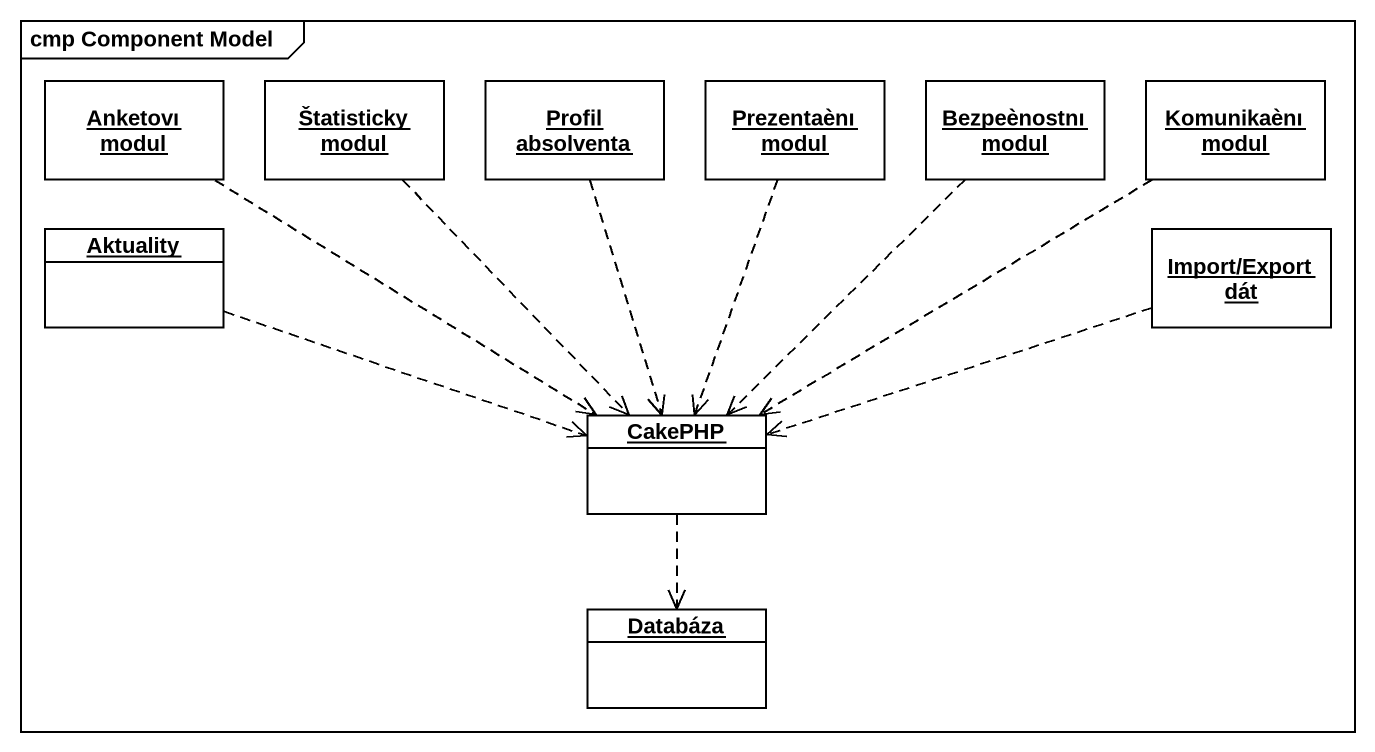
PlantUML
@startuml
mainframe cmp Component Model
hide circle
hide empty members
object "Anketovı modul" as Anketovı_modul
object "Štatisticky modul" as Štatisticky_modul
object "Profil absolventa" as Profil_absolventa
object "Prezentaènı modul" as Prezentaènı_modul
object "Bezpeènostnı modul" as Bezpeènostnı_modul
object "Komunikaènı modul" as Komunikaènı_modul
object Aktuality
object "Import/Export dát" as Import_Export_dát
object CakePHP
object Databáza
Anketovı_modul ..> CakePHP
Štatisticky_modul ..> CakePHP
Profil_absolventa ..> CakePHP
Prezentaènı_modul ..> CakePHP
Bezpeènostnı_modul ..> CakePHP
Komunikaènı_modul .left.> CakePHP
Aktuality .right.> CakePHP
Import_Export_dát .left.> CakePHP
CakePHP ..> Databáza
@enduml
